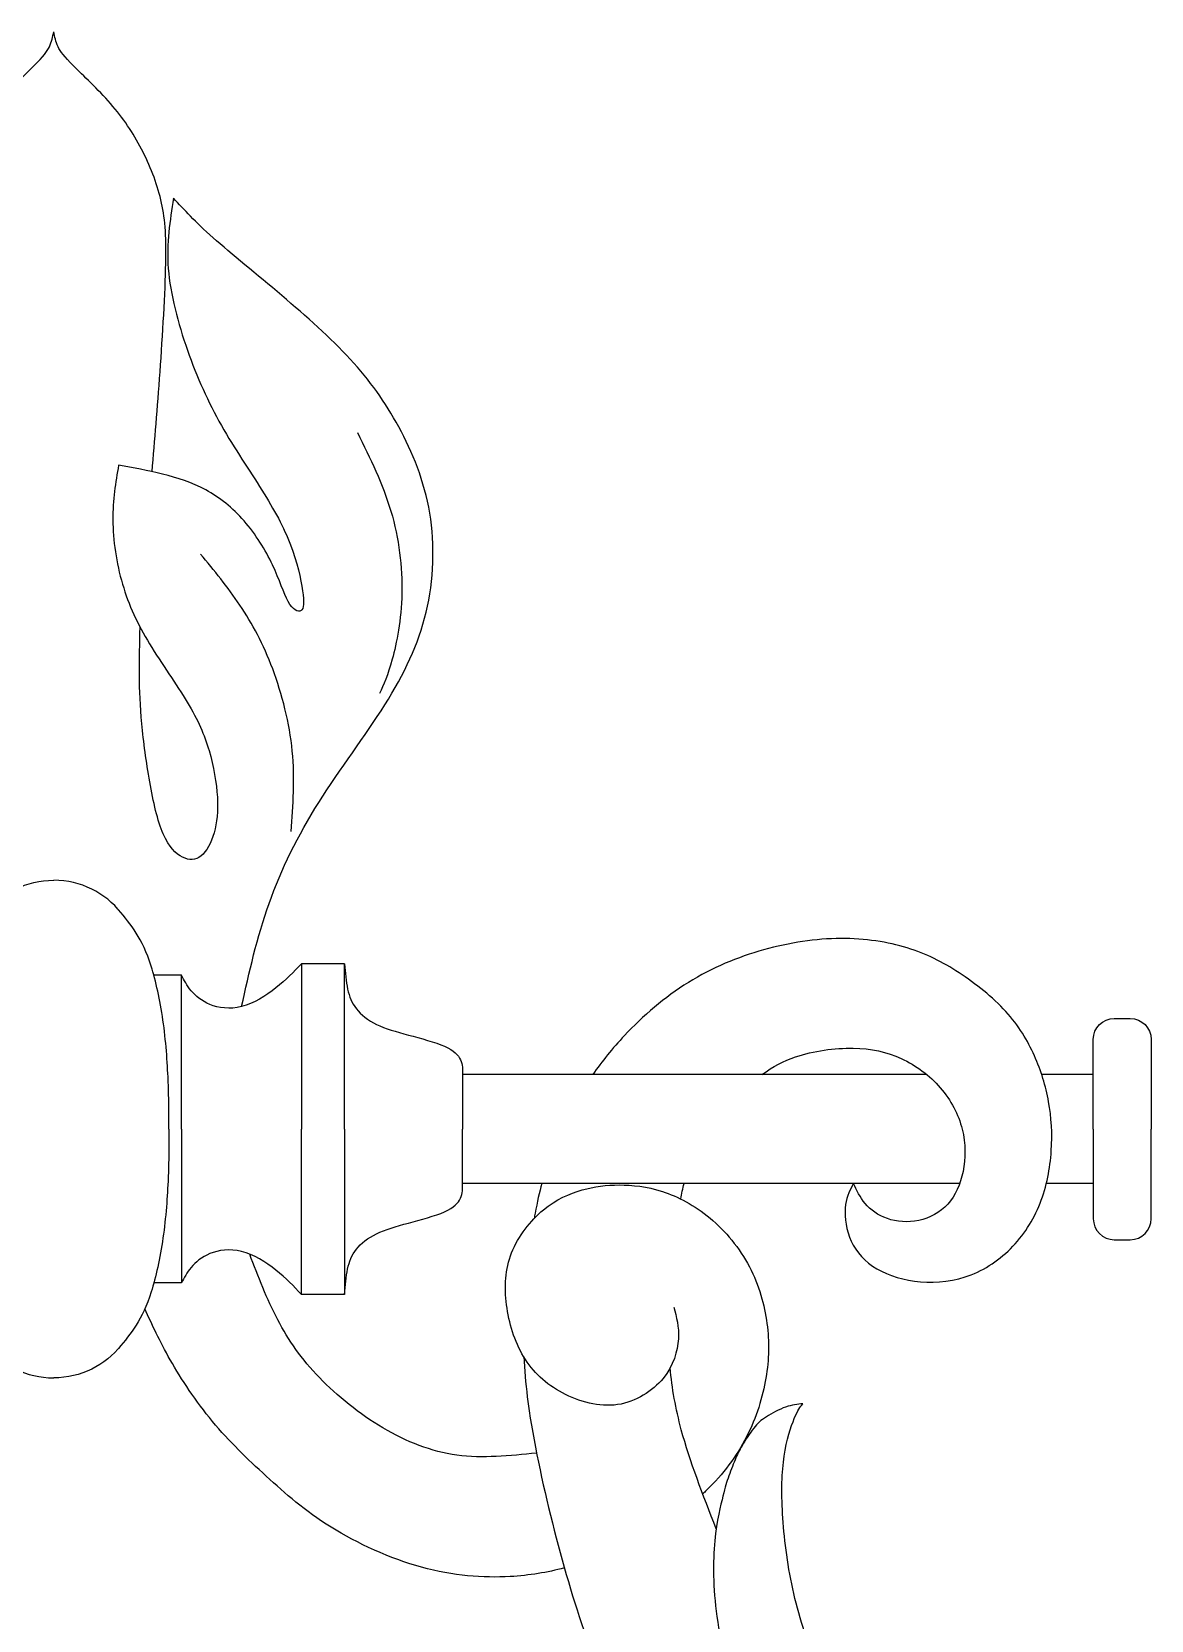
# Model space of a CAD drawing. Extents: x -102 to 99, y -11 to 187.
# Drawn here: x 56.79 to 88.39, y 142.4 to 187.22 of the extents above; entities that cross this region are included whole.
import ezdxf

# ---------------------------------------------------------------- set-up
doc = ezdxf.new("R2010")
doc.units = 0
doc.header["$MEASUREMENT"] = 0
doc.layers.add('LAYER_1', color=7, linetype='CONTINUOUS')

msp = doc.modelspace()

# ---------------------------------------------------------------- linework, layer by layer
at = {"layer": 'LAYER_1'}
for points, knots in [([(54.6349, 174.809), (54.5586, 175.6976), (54.4823, 176.5862), (54.4083, 177.6252), (54.4083, 177.6252), (54.3344, 178.6641), (54.2627, 179.8534), (54.2462, 180.6855), (54.2462, 180.6855), (54.2297, 181.5177), (54.2686, 181.9928), (54.3843, 182.4771), (54.3843, 182.4771), (54.5, 182.9614), (54.6928, 183.4551), (54.9302, 183.9111), (54.9302, 183.9111), (55.1676, 184.3671), (55.4497, 184.7856), (55.8047, 185.1923), (55.8047, 185.1923), (56.1596, 185.5989), (56.5875, 185.9939), (56.8531, 186.2595), (56.8531, 186.2595), (57.1188, 186.5251), (57.2222, 186.6614), (57.2879, 186.8001), (57.2879, 186.8001), (57.3536, 186.9388), (57.3817, 187.0799), (57.4097, 187.2209)], [0, 0, 0, 0, 0.1111111, 0.1111111, 0.1111111, 0.1111111, 0.2222222, 0.2222222, 0.2222222, 0.2222222, 0.3333333, 0.3333333, 0.3333333, 0.3333333, 0.4444444, 0.4444444, 0.4444444, 0.4444444, 0.5555556, 0.5555556, 0.5555556, 0.5555556, 0.6666667, 0.6666667, 0.6666667, 0.6666667, 0.7777778, 0.7777778, 0.7777778, 0.7777778, 1, 1, 1, 1]), ([(60.1845, 174.809), (60.2607, 175.6976), (60.3371, 176.5862), (60.411, 177.6252), (60.411, 177.6252), (60.485, 178.6641), (60.5567, 179.8534), (60.5732, 180.6855), (60.5732, 180.6855), (60.5896, 181.5177), (60.5508, 181.9928), (60.4351, 182.4771), (60.4351, 182.4771), (60.3193, 182.9614), (60.1266, 183.4551), (59.8891, 183.9111), (59.8891, 183.9111), (59.6517, 184.3671), (59.3696, 184.7856), (59.0147, 185.1923), (59.0147, 185.1923), (58.6597, 185.5989), (58.2318, 185.9939), (57.9663, 186.2595), (57.9663, 186.2595), (57.7006, 186.5251), (57.5972, 186.6614), (57.5314, 186.8001), (57.5314, 186.8001), (57.4657, 186.9388), (57.4377, 187.0799), (57.4097, 187.2209)], [0, 0, 0, 0, 0.1111111, 0.1111111, 0.1111111, 0.1111111, 0.2222222, 0.2222222, 0.2222222, 0.2222222, 0.3333333, 0.3333333, 0.3333333, 0.3333333, 0.4444444, 0.4444444, 0.4444444, 0.4444444, 0.5555556, 0.5555556, 0.5555556, 0.5555556, 0.6666667, 0.6666667, 0.6666667, 0.6666667, 0.7777778, 0.7777778, 0.7777778, 0.7777778, 1, 1, 1, 1]), ([(62.7138, 159.7111), (62.9295, 160.6864), (63.1453, 161.6618), (63.4883, 162.6243), (63.4883, 162.6243), (63.8313, 163.5868), (64.3014, 164.5365), (64.8938, 165.4768), (64.8938, 165.4768), (65.4862, 166.417), (66.2008, 167.348), (66.7555, 168.2272), (66.7555, 168.2272), (67.3104, 169.1063), (67.7053, 169.9338), (67.9215, 170.8411), (67.9215, 170.8411), (68.1378, 171.7486), (68.1754, 172.7359), (68.025, 173.6385), (68.025, 173.6385), (67.8745, 174.5412), (67.536, 175.3593), (67.1505, 176.0692), (67.1505, 176.0692), (66.7649, 176.7791), (66.3324, 177.3809), (65.7776, 177.9826), (65.7776, 177.9826), (65.2229, 178.5844), (64.5458, 179.1862), (63.8454, 179.7785), (63.8454, 179.7785), (63.1449, 180.371), (62.4208, 180.9539), (61.9084, 181.41), (61.9084, 181.41), (61.396, 181.866), (61.095, 182.1952), (60.7942, 182.5242), (60.7942, 182.5242), (60.6907, 181.8943), (60.5872, 181.2642), (60.6437, 180.5402), (60.6437, 180.5402), (60.7001, 179.8162), (60.9164, 178.9982), (61.1844, 178.2365), (61.1844, 178.2365), (61.4524, 177.4749), (61.7721, 176.7696), (62.1435, 176.1115), (62.1435, 176.1115), (62.5148, 175.4533), (62.938, 174.842), (63.2859, 174.2873), (63.2859, 174.2873), (63.6338, 173.7326), (63.9065, 173.2342), (64.0945, 172.7452), (64.0945, 172.7452), (64.2826, 172.2563), (64.386, 171.7767), (64.4331, 171.4476), (64.4331, 171.4476), (64.4801, 171.1186), (64.4707, 170.9398), (64.3908, 170.8882), (64.3908, 170.8882), (64.3109, 170.8365), (64.1603, 170.9117), (64.0288, 171.142), (64.0288, 171.142), (63.8971, 171.3724), (63.7842, 171.7579), (63.5868, 172.1764), (63.5868, 172.1764), (63.3894, 172.5947), (63.1072, 173.0462), (62.7828, 173.4176), (62.7828, 173.4176), (62.4584, 173.789), (62.0917, 174.0804), (61.7015, 174.292), (61.7015, 174.292), (61.3113, 174.5036), (60.8975, 174.6353), (60.4838, 174.7386), (60.4838, 174.7386), (60.0701, 174.842), (59.6564, 174.9174), (59.2427, 174.9925), (59.2427, 174.9925), (59.158, 174.5036), (59.0734, 174.0146), (59.0781, 173.4458), (59.0781, 173.4458), (59.0828, 172.8769), (59.1769, 172.2281), (59.3508, 171.6357), (59.3508, 171.6357), (59.5248, 171.0433), (59.7787, 170.5073), (60.1171, 169.9479), (60.1171, 169.9479), (60.4556, 169.3884), (60.8787, 168.8055), (61.1808, 168.3035), (61.1808, 168.3035), (61.4828, 167.8017), (61.6639, 167.3809), (61.7943, 166.9354), (61.7943, 166.9354), (61.9248, 166.49), (62.0047, 166.0198), (62.0283, 165.6226), (62.0283, 165.6226), (62.0518, 165.2253), (62.0188, 164.9009), (61.9365, 164.6165), (61.9365, 164.6165), (61.8543, 164.332), (61.7226, 164.0874), (61.5675, 163.9629), (61.5675, 163.9629), (61.4124, 163.8383), (61.2337, 163.8336), (61.0457, 163.9277), (61.0457, 163.9277), (60.8576, 164.0217), (60.6602, 164.2145), (60.5003, 164.5835), (60.5003, 164.5835), (60.3405, 164.9526), (60.2182, 165.498), (60.1194, 166.0574), (60.1194, 166.0574), (60.0208, 166.6168), (59.9455, 167.1905), (59.8985, 167.6935), (59.8985, 167.6935), (59.8515, 168.1965), (59.8327, 168.6291), (59.829, 169.0721), (59.829, 169.0721), (59.8254, 169.515), (59.8369, 169.9685), (59.8484, 170.422)], [0, 0, 0, 0, 0.0263158, 0.0263158, 0.0263158, 0.0263158, 0.0526316, 0.0526316, 0.0526316, 0.0526316, 0.0789474, 0.0789474, 0.0789474, 0.0789474, 0.1052632, 0.1052632, 0.1052632, 0.1052632, 0.1315789, 0.1315789, 0.1315789, 0.1315789, 0.1578947, 0.1578947, 0.1578947, 0.1578947, 0.1842105, 0.1842105, 0.1842105, 0.1842105, 0.2105263, 0.2105263, 0.2105263, 0.2105263, 0.2368421, 0.2368421, 0.2368421, 0.2368421, 0.2631579, 0.2631579, 0.2631579, 0.2631579, 0.2894737, 0.2894737, 0.2894737, 0.2894737, 0.3157895, 0.3157895, 0.3157895, 0.3157895, 0.3421053, 0.3421053, 0.3421053, 0.3421053, 0.3684211, 0.3684211, 0.3684211, 0.3684211, 0.3947368, 0.3947368, 0.3947368, 0.3947368, 0.4210526, 0.4210526, 0.4210526, 0.4210526, 0.4473684, 0.4473684, 0.4473684, 0.4473684, 0.4736842, 0.4736842, 0.4736842, 0.4736842, 0.5, 0.5, 0.5, 0.5, 0.5263158, 0.5263158, 0.5263158, 0.5263158, 0.5526316, 0.5526316, 0.5526316, 0.5526316, 0.5789474, 0.5789474, 0.5789474, 0.5789474, 0.6052632, 0.6052632, 0.6052632, 0.6052632, 0.6315789, 0.6315789, 0.6315789, 0.6315789, 0.6578947, 0.6578947, 0.6578947, 0.6578947, 0.6842105, 0.6842105, 0.6842105, 0.6842105, 0.7105263, 0.7105263, 0.7105263, 0.7105263, 0.7368421, 0.7368421, 0.7368421, 0.7368421, 0.7631579, 0.7631579, 0.7631579, 0.7631579, 0.7894737, 0.7894737, 0.7894737, 0.7894737, 0.8157895, 0.8157895, 0.8157895, 0.8157895, 0.8421053, 0.8421053, 0.8421053, 0.8421053, 0.8684211, 0.8684211, 0.8684211, 0.8684211, 0.8947368, 0.8947368, 0.8947368, 0.8947368, 0.9210526, 0.9210526, 0.9210526, 0.9210526, 0.9473684, 0.9473684, 0.9473684, 0.9473684, 1, 1, 1, 1]), ([(65.9845, 175.9093), (66.3418, 175.1853), (66.6991, 174.4612), (66.9271, 173.6926), (66.9271, 173.6926), (67.1552, 172.9239), (67.2539, 172.1105), (67.2375, 171.3724), (67.2375, 171.3724), (67.221, 170.6343), (67.0893, 169.9713), (66.9647, 169.513), (66.9647, 169.513), (66.8402, 169.0546), (66.7227, 168.8007), (66.6051, 168.5468)], [0, 0, 0, 0, 0.2, 0.2, 0.2, 0.2, 0.4, 0.4, 0.4, 0.4, 0.6, 0.6, 0.6, 0.6, 1, 1, 1, 1]), ([(64.1087, 164.654), (64.1652, 165.3968), (64.2215, 166.1397), (64.144, 166.9248), (64.144, 166.9248), (64.0664, 167.71), (63.8549, 168.5375), (63.5916, 169.2403), (63.5916, 169.2403), (63.3283, 169.9432), (63.0133, 170.5214), (62.6654, 171.0409), (62.6654, 171.0409), (62.3175, 171.5605), (61.9366, 172.0212), (61.5559, 172.482)], [0, 0, 0, 0, 0.2, 0.2, 0.2, 0.2, 0.4, 0.4, 0.4, 0.4, 0.6, 0.6, 0.6, 0.6, 1, 1, 1, 1]), ([(60.661, 156.2575), (60.661, 156.6852), (60.661, 157.1131), (60.6399, 157.6313), (60.6399, 157.6313), (60.6187, 158.1496), (60.5764, 158.7585), (60.4944, 159.3312), (60.4944, 159.3312), (60.4125, 159.9039), (60.2908, 160.4405), (60.1616, 160.85), (60.1616, 160.85), (60.0324, 161.2596), (59.8955, 161.5421), (59.7405, 161.7872), (59.7405, 161.7872), (59.5855, 162.0323), (59.4121, 162.24), (59.2388, 162.4477)], [0, 0, 0, 0, 0.1666667, 0.1666667, 0.1666667, 0.1666667, 0.3333333, 0.3333333, 0.3333333, 0.3333333, 0.5, 0.5, 0.5, 0.5, 0.6666667, 0.6666667, 0.6666667, 0.6666667, 1, 1, 1, 1]), ([(77.4015, 157.7929), (77.7132, 158.023), (78.009, 158.181), (78.3521, 158.297), (78.3521, 158.297), (78.8527, 158.4662), (79.4545, 158.5462), (79.9717, 158.5391), (79.9717, 158.5391), (80.4888, 158.5321), (80.9213, 158.438), (81.3328, 158.2476), (81.3328, 158.2476), (81.7441, 158.0572), (82.1344, 157.7704), (82.4352, 157.4226), (82.4352, 157.4226), (82.7362, 157.0746), (82.9477, 156.6655), (83.0511, 156.2542), (83.0511, 156.2542), (83.1546, 155.8428), (83.1499, 155.4291), (83.077, 155.0624), (83.077, 155.0624), (83.0042, 154.6957), (82.863, 154.376), (82.6445, 154.1385), (82.6445, 154.1385), (82.4259, 153.9011), (82.1296, 153.746), (81.8241, 153.6802), (81.8241, 153.6802), (81.5185, 153.6143), (81.2034, 153.6379), (80.9402, 153.7295), (80.9402, 153.7295), (80.6769, 153.8212), (80.4654, 153.9811), (80.3149, 154.1578), (80.3149, 154.1578), (80.1645, 154.3346), (80.0751, 154.5284), (79.9857, 154.7221), (79.9857, 154.7221), (79.8917, 154.5518), (79.7977, 154.3816), (79.7625, 154.1249), (79.7625, 154.1249), (79.7272, 153.8682), (79.7507, 153.525), (79.8706, 153.21), (79.8706, 153.21), (79.9905, 152.895), (80.2068, 152.6082), (80.5217, 152.392), (80.5217, 152.392), (80.8367, 152.1757), (81.2505, 152.0299), (81.7065, 151.9688), (81.7065, 151.9688), (82.1626, 151.9077), (82.6609, 151.9312), (83.1334, 152.084), (83.1334, 152.084), (83.6059, 152.2368), (84.0525, 152.5189), (84.4169, 152.8809), (84.4169, 152.8809), (84.7812, 153.2429), (85.0634, 153.6848), (85.2514, 154.1621), (85.2514, 154.1621), (85.4395, 154.6392), (85.5336, 155.1517), (85.5664, 155.6383), (85.5664, 155.6383), (85.5994, 156.1249), (85.5711, 156.5857), (85.4912, 157.0299), (85.4912, 157.0299), (85.4113, 157.4742), (85.2796, 157.9021), (85.0892, 158.3275), (85.0892, 158.3275), (84.8988, 158.753), (84.6497, 159.1762), (84.2829, 159.5782), (84.2829, 159.5782), (83.9162, 159.9801), (83.432, 160.3609), (82.9642, 160.6665), (82.9642, 160.6665), (82.4964, 160.9721), (82.045, 161.2025), (81.4996, 161.3694), (81.4996, 161.3694), (80.9543, 161.5362), (80.3149, 161.6397), (79.6215, 161.6351), (79.6215, 161.6351), (78.9279, 161.6303), (78.1804, 161.5175), (77.447, 161.313), (77.447, 161.313), (76.7136, 161.1085), (75.9942, 160.8122), (75.3243, 160.3962), (75.3243, 160.3962), (74.6543, 159.9801), (74.0337, 159.4442), (73.519, 158.8965), (73.519, 158.8965), (73.1795, 158.5352), (72.8859, 158.169), (72.627, 157.7929)], [0, 0, 0, 0, 0.0333333, 0.0333333, 0.0333333, 0.0333333, 0.0666667, 0.0666667, 0.0666667, 0.0666667, 0.1, 0.1, 0.1, 0.1, 0.1333333, 0.1333333, 0.1333333, 0.1333333, 0.1666667, 0.1666667, 0.1666667, 0.1666667, 0.2, 0.2, 0.2, 0.2, 0.2333333, 0.2333333, 0.2333333, 0.2333333, 0.2666667, 0.2666667, 0.2666667, 0.2666667, 0.3, 0.3, 0.3, 0.3, 0.3333333, 0.3333333, 0.3333333, 0.3333333, 0.3666667, 0.3666667, 0.3666667, 0.3666667, 0.4, 0.4, 0.4, 0.4, 0.4333333, 0.4333333, 0.4333333, 0.4333333, 0.4666667, 0.4666667, 0.4666667, 0.4666667, 0.5, 0.5, 0.5, 0.5, 0.5333333, 0.5333333, 0.5333333, 0.5333333, 0.5666667, 0.5666667, 0.5666667, 0.5666667, 0.6, 0.6, 0.6, 0.6, 0.6333333, 0.6333333, 0.6333333, 0.6333333, 0.6666667, 0.6666667, 0.6666667, 0.6666667, 0.7, 0.7, 0.7, 0.7, 0.7333333, 0.7333333, 0.7333333, 0.7333333, 0.7666667, 0.7666667, 0.7666667, 0.7666667, 0.8, 0.8, 0.8, 0.8, 0.8333333, 0.8333333, 0.8333333, 0.8333333, 0.8666667, 0.8666667, 0.8666667, 0.8666667, 0.9, 0.9, 0.9, 0.9, 0.9333333, 0.9333333, 0.9333333, 0.9333333, 1, 1, 1, 1]), ([(64.4039, 160.9241), (64.1853, 160.6937), (63.9667, 160.4633), (63.6823, 160.2388), (63.6823, 160.2388), (63.3979, 160.0144), (63.0476, 159.7957), (62.7138, 159.7111), (62.7138, 159.7111), (62.38, 159.6265), (62.0626, 159.6759), (61.8205, 159.7734), (61.8205, 159.7734), (61.5784, 159.8709), (61.4114, 160.0167), (61.2904, 160.1624), (61.2904, 160.1624), (61.1694, 160.3082), (61.0941, 160.454), (61.0189, 160.5997)], [0, 0, 0, 0, 0.1666667, 0.1666667, 0.1666667, 0.1666667, 0.3333333, 0.3333333, 0.3333333, 0.3333333, 0.5, 0.5, 0.5, 0.5, 0.6666667, 0.6666667, 0.6666667, 0.6666667, 1, 1, 1, 1]), ([(65.617, 156.2575), (65.617, 156.2575), (65.617, 160.9241), (65.617, 160.9241), (65.617, 160.9241), (65.617, 160.9241), (64.4039, 160.9241), (64.4039, 160.9241), (64.4039, 160.9241), (64.4039, 160.9241), (64.4039, 156.2575), (64.4039, 156.2575)], [0, 0, 0, 0, 0.25, 0.25, 0.25, 0.25, 0.5, 0.5, 0.5, 0.5, 1, 1, 1, 1]), ([(65.617, 160.9241), (65.638, 160.6726), (65.6593, 160.421), (65.705, 160.2071), (65.705, 160.2071), (65.7509, 159.9932), (65.8214, 159.8169), (65.9531, 159.6511), (65.9531, 159.6511), (66.0847, 159.4854), (66.2774, 159.3303), (66.5231, 159.2104), (66.5231, 159.2104), (66.7687, 159.0905), (67.0673, 159.0058), (67.4199, 158.9106), (67.4199, 158.9106), (67.7726, 158.8154), (68.1792, 158.7096), (68.4436, 158.5921), (68.4436, 158.5921), (68.7081, 158.4746), (68.8304, 158.3453), (68.8915, 158.2101), (68.8915, 158.2101), (68.9525, 158.075), (68.9525, 157.9339), (68.9525, 157.7929)], [0, 0, 0, 0, 0.125, 0.125, 0.125, 0.125, 0.25, 0.25, 0.25, 0.25, 0.375, 0.375, 0.375, 0.375, 0.5, 0.5, 0.5, 0.5, 0.625, 0.625, 0.625, 0.625, 0.75, 0.75, 0.75, 0.75, 1, 1, 1, 1]), ([(61.0189, 156.2575), (61.0189, 156.2575), (61.0189, 160.5997), (61.0189, 160.5997), (61.0189, 160.5997), (61.0189, 160.5997), (60.228, 160.5997), (60.228, 160.5997)], [0, 0, 0, 0, 0.3333333, 0.3333333, 0.3333333, 0.3333333, 1, 1, 1, 1]), ([(86.7523, 156.2575), (86.7523, 156.2575), (86.7523, 158.7873), (86.7523, 158.7873), (86.7523, 158.7873), (86.7523, 159.1131), (87.0187, 159.3795), (87.3445, 159.3795), (87.3445, 159.3795), (87.3445, 159.3795), (87.7964, 159.3795), (87.7964, 159.3795), (87.7964, 159.3795), (88.1221, 159.3795), (88.3886, 159.1131), (88.3886, 158.7873), (88.3886, 158.7873), (88.3886, 158.7873), (88.3886, 156.2575), (88.3886, 156.2575)], [0, 0, 0, 0, 0.1666667, 0.1666667, 0.1666667, 0.1666667, 0.3333333, 0.3333333, 0.3333333, 0.3333333, 0.5, 0.5, 0.5, 0.5, 0.6666667, 0.6666667, 0.6666667, 0.6666667, 1, 1, 1, 1]), ([(82.0546, 157.7929), (82.0546, 157.7929), (68.9525, 157.7929), (68.9525, 157.7929), (68.9525, 157.7929), (68.9525, 157.7929), (68.9525, 156.2575), (68.9525, 156.2575)], [0, 0, 0, 0, 0.3333333, 0.3333333, 0.3333333, 0.3333333, 1, 1, 1, 1]), ([(86.7523, 156.2575), (86.7523, 156.2575), (86.7523, 157.7929), (86.7523, 157.7929), (86.7523, 157.7929), (86.7523, 157.7929), (85.2973, 157.7929), (85.2973, 157.7929)], [0, 0, 0, 0, 0.3333333, 0.3333333, 0.3333333, 0.3333333, 1, 1, 1, 1]), ([(60.661, 156.2575), (60.661, 155.8297), (60.661, 155.4019), (60.6399, 154.8837), (60.6399, 154.8837), (60.6187, 154.3653), (60.5764, 153.7565), (60.4944, 153.1837), (60.4944, 153.1837), (60.4125, 152.6111), (60.2908, 152.0745), (60.1616, 151.6649), (60.1616, 151.6649), (60.0324, 151.2554), (59.8955, 150.9729), (59.7405, 150.7278), (59.7405, 150.7278), (59.5855, 150.4827), (59.4121, 150.2749), (59.2388, 150.0672)], [0, 0, 0, 0, 0.1666667, 0.1666667, 0.1666667, 0.1666667, 0.3333333, 0.3333333, 0.3333333, 0.3333333, 0.5, 0.5, 0.5, 0.5, 0.6666667, 0.6666667, 0.6666667, 0.6666667, 1, 1, 1, 1]), ([(61.0189, 156.2575), (61.0189, 156.2575), (61.0189, 151.9153), (61.0189, 151.9153), (61.0189, 151.9153), (61.0189, 151.9153), (60.228, 151.9153), (60.228, 151.9153)], [0, 0, 0, 0, 0.3333333, 0.3333333, 0.3333333, 0.3333333, 1, 1, 1, 1]), ([(65.617, 156.2575), (65.617, 156.2575), (65.617, 151.5909), (65.617, 151.5909), (65.617, 151.5909), (65.617, 151.5909), (64.4039, 151.5909), (64.4039, 151.5909), (64.4039, 151.5909), (64.4039, 151.5909), (64.4039, 156.2575), (64.4039, 156.2575)], [0, 0, 0, 0, 0.25, 0.25, 0.25, 0.25, 0.5, 0.5, 0.5, 0.5, 1, 1, 1, 1]), ([(82.9845, 154.7221), (82.9845, 154.7221), (68.9525, 154.7221), (68.9525, 154.7221), (68.9525, 154.7221), (68.9525, 154.7221), (68.9525, 156.2575), (68.9525, 156.2575)], [0, 0, 0, 0, 0.3333333, 0.3333333, 0.3333333, 0.3333333, 1, 1, 1, 1]), ([(86.7523, 156.2575), (86.7523, 156.2575), (86.7523, 154.7221), (86.7523, 154.7221), (86.7523, 154.7221), (86.7523, 154.7221), (85.4279, 154.7221), (85.4279, 154.7221)], [0, 0, 0, 0, 0.3333333, 0.3333333, 0.3333333, 0.3333333, 1, 1, 1, 1]), ([(86.7523, 156.2575), (86.7523, 156.2575), (86.7523, 153.7276), (86.7523, 153.7276), (86.7523, 153.7276), (86.7523, 153.4019), (87.0187, 153.1354), (87.3445, 153.1354), (87.3445, 153.1354), (87.3445, 153.1354), (87.7964, 153.1354), (87.7964, 153.1354), (87.7964, 153.1354), (88.1221, 153.1354), (88.3886, 153.4019), (88.3886, 153.7276), (88.3886, 153.7276), (88.3886, 153.7276), (88.3886, 156.2575), (88.3886, 156.2575)], [0, 0, 0, 0, 0.1666667, 0.1666667, 0.1666667, 0.1666667, 0.3333333, 0.3333333, 0.3333333, 0.3333333, 0.5, 0.5, 0.5, 0.5, 0.6666667, 0.6666667, 0.6666667, 0.6666667, 1, 1, 1, 1]), ([(65.617, 151.5909), (65.638, 151.8424), (65.6593, 152.0939), (65.705, 152.3078), (65.705, 152.3078), (65.7509, 152.5217), (65.8214, 152.6981), (65.9531, 152.8639), (65.9531, 152.8639), (66.0847, 153.0295), (66.2774, 153.1847), (66.5231, 153.3046), (66.5231, 153.3046), (66.7687, 153.4245), (67.0673, 153.5091), (67.4199, 153.6043), (67.4199, 153.6043), (67.7726, 153.6995), (68.1792, 153.8053), (68.4436, 153.9228), (68.4436, 153.9228), (68.7081, 154.0404), (68.8304, 154.1697), (68.8915, 154.3049), (68.8915, 154.3049), (68.9525, 154.44), (68.9525, 154.581), (68.9525, 154.7221)], [0, 0, 0, 0, 0.125, 0.125, 0.125, 0.125, 0.25, 0.25, 0.25, 0.25, 0.375, 0.375, 0.375, 0.375, 0.5, 0.5, 0.5, 0.5, 0.625, 0.625, 0.625, 0.625, 0.75, 0.75, 0.75, 0.75, 1, 1, 1, 1]), ([(74.9125, 151.2269), (74.9878, 150.9542), (75.0629, 150.6815), (75.0418, 150.3383), (75.0418, 150.3383), (75.0206, 149.9951), (74.9031, 149.5814), (74.6093, 149.2217), (74.6093, 149.2217), (74.3155, 148.862), (73.8453, 148.5564), (73.3258, 148.4812), (73.3258, 148.4812), (72.8063, 148.406), (72.2373, 148.5612), (71.7695, 148.8103), (71.7695, 148.8103), (71.3018, 149.0595), (70.9351, 149.4027), (70.6741, 149.8353), (70.6741, 149.8353), (70.4132, 150.2678), (70.258, 150.7896), (70.1922, 151.2974), (70.1922, 151.2974), (70.1264, 151.8051), (70.1499, 152.2988), (70.3357, 152.7666), (70.3357, 152.7666), (70.5214, 153.2343), (70.8693, 153.6763), (71.2313, 153.9772), (71.2313, 153.9772), (71.5933, 154.2781), (71.9694, 154.4379), (72.322, 154.5386), (72.322, 154.5386), (72.6746, 154.6392), (73.0037, 154.6806), (73.3728, 154.6806), (73.3728, 154.6806), (73.7418, 154.6806), (74.1509, 154.6392), (74.5904, 154.4964), (74.5904, 154.4964), (75.0301, 154.3534), (75.5002, 154.1088), (75.9351, 153.7445), (75.9351, 153.7445), (76.3699, 153.3801), (76.7696, 152.8959), (77.0446, 152.3741), (77.0446, 152.3741), (77.3196, 151.8522), (77.4701, 151.2927), (77.5406, 150.7709), (77.5406, 150.7709), (77.6112, 150.249), (77.6017, 149.7648), (77.5101, 149.2312), (77.5101, 149.2312), (77.4184, 148.6975), (77.2444, 148.1145), (76.9647, 147.5692), (76.9647, 147.5692), (76.685, 147.0238), (76.2995, 146.516), (75.8387, 146.067), (75.8387, 146.067), (75.8025, 146.0317), (75.7657, 145.9966), (75.7286, 145.9621)], [0, 0, 0, 0, 0.0526316, 0.0526316, 0.0526316, 0.0526316, 0.1052632, 0.1052632, 0.1052632, 0.1052632, 0.1578947, 0.1578947, 0.1578947, 0.1578947, 0.2105263, 0.2105263, 0.2105263, 0.2105263, 0.2631579, 0.2631579, 0.2631579, 0.2631579, 0.3157895, 0.3157895, 0.3157895, 0.3157895, 0.3684211, 0.3684211, 0.3684211, 0.3684211, 0.4210526, 0.4210526, 0.4210526, 0.4210526, 0.4736842, 0.4736842, 0.4736842, 0.4736842, 0.5263158, 0.5263158, 0.5263158, 0.5263158, 0.5789474, 0.5789474, 0.5789474, 0.5789474, 0.6315789, 0.6315789, 0.6315789, 0.6315789, 0.6842105, 0.6842105, 0.6842105, 0.6842105, 0.7368421, 0.7368421, 0.7368421, 0.7368421, 0.7894737, 0.7894737, 0.7894737, 0.7894737, 0.8421053, 0.8421053, 0.8421053, 0.8421053, 0.8947368, 0.8947368, 0.8947368, 0.8947368, 1, 1, 1, 1]), ([(71.1863, 154.7221), (71.1172, 154.4699), (71.0574, 154.2021), (70.9966, 153.88), (70.9966, 153.88), (70.9875, 153.8317), (70.9783, 153.7821), (70.9692, 153.7316)], [0, 0, 0, 0, 0.3333333, 0.3333333, 0.3333333, 0.3333333, 1, 1, 1, 1]), ([(64.4039, 151.5909), (64.1853, 151.8213), (63.9667, 152.0516), (63.6823, 152.2762), (63.6823, 152.2762), (63.3979, 152.5006), (63.0476, 152.7192), (62.7138, 152.8039), (62.7138, 152.8039), (62.38, 152.8885), (62.0626, 152.8391), (61.8205, 152.7416), (61.8205, 152.7416), (61.5784, 152.644), (61.4114, 152.4983), (61.2904, 152.3526), (61.2904, 152.3526), (61.1694, 152.2069), (61.0941, 152.061), (61.0189, 151.9153)], [0, 0, 0, 0, 0.1666667, 0.1666667, 0.1666667, 0.1666667, 0.3333333, 0.3333333, 0.3333333, 0.3333333, 0.5, 0.5, 0.5, 0.5, 0.6666667, 0.6666667, 0.6666667, 0.6666667, 1, 1, 1, 1]), ([(71.0388, 147.1159), (70.2788, 147.0363), (69.5186, 146.9566), (68.7907, 147.0554), (68.7907, 147.0554), (68.0627, 147.1544), (67.3669, 147.4317), (66.7041, 147.8243), (66.7041, 147.8243), (66.0411, 148.2168), (65.411, 148.7246), (64.9104, 149.2442), (64.9104, 149.2442), (64.4097, 149.7637), (64.0384, 150.2951), (63.7317, 150.8776), (63.7317, 150.8776), (63.4249, 151.4601), (63.1828, 152.094), (62.9408, 152.7278)], [0, 0, 0, 0, 0.1666667, 0.1666667, 0.1666667, 0.1666667, 0.3333333, 0.3333333, 0.3333333, 0.3333333, 0.5, 0.5, 0.5, 0.5, 0.6666667, 0.6666667, 0.6666667, 0.6666667, 1, 1, 1, 1]), ([(71.8247, 143.8737), (71.3415, 143.7454), (70.8411, 143.66), (70.291, 143.6293), (70.291, 143.6293), (69.5341, 143.5871), (68.683, 143.6482), (67.7945, 143.8927), (67.7945, 143.8927), (66.9059, 144.1371), (65.9797, 144.5649), (65.2393, 145.0233), (65.2393, 145.0233), (64.4988, 145.4817), (63.944, 145.9706), (63.408, 146.462), (63.408, 146.462), (62.8721, 146.9533), (62.3549, 147.4469), (61.8895, 148.0087), (61.8895, 148.0087), (61.4241, 148.5705), (61.0103, 149.2006), (60.701, 149.7408), (60.701, 149.7408), (60.3918, 150.2811), (60.1869, 150.7317), (59.9821, 151.1823)], [0, 0, 0, 0, 0.125, 0.125, 0.125, 0.125, 0.25, 0.25, 0.25, 0.25, 0.375, 0.375, 0.375, 0.375, 0.5, 0.5, 0.5, 0.5, 0.625, 0.625, 0.625, 0.625, 0.75, 0.75, 0.75, 0.75, 1, 1, 1, 1]), ([(70.6774, 149.83), (70.6955, 149.4682), (70.7282, 149.0928), (70.778, 148.6966), (70.778, 148.6966), (70.9072, 147.667), (71.1518, 146.4963), (71.4315, 145.361), (71.4315, 145.361), (71.7112, 144.2255), (72.0262, 143.1254), (72.3718, 142.1169), (72.3718, 142.1169), (72.7173, 141.1085), (73.0935, 140.1917), (73.4813, 139.3313), (73.4813, 139.3313), (73.8692, 138.471), (74.2689, 137.667), (74.7578, 136.8442), (74.7578, 136.8442), (75.2468, 136.0216), (75.825, 135.1799), (76.3281, 134.5006), (76.3281, 134.5006), (76.8311, 133.8212), (77.2589, 133.304), (77.7292, 132.7071), (77.7292, 132.7071), (78.1995, 132.1102), (78.7123, 131.4335), (79.2251, 130.7567)], [0, 0, 0, 0, 0.1111111, 0.1111111, 0.1111111, 0.1111111, 0.2222222, 0.2222222, 0.2222222, 0.2222222, 0.3333333, 0.3333333, 0.3333333, 0.3333333, 0.4444444, 0.4444444, 0.4444444, 0.4444444, 0.5555556, 0.5555556, 0.5555556, 0.5555556, 0.6666667, 0.6666667, 0.6666667, 0.6666667, 0.7777778, 0.7777778, 0.7777778, 0.7777778, 1, 1, 1, 1]), ([(76.1093, 144.9748), (75.7372, 145.9286), (75.365, 146.8824), (75.1249, 147.7731), (75.1249, 147.7731), (74.9636, 148.3714), (74.8618, 148.9413), (74.8095, 149.5209)], [0, 0, 0, 0, 0.3333333, 0.3333333, 0.3333333, 0.3333333, 1, 1, 1, 1]), ([(81.7398, 135.5143), (81.1379, 136.5439), (80.5358, 137.5736), (80.061, 138.5092), (80.061, 138.5092), (79.586, 139.4447), (79.2381, 140.2864), (78.9489, 141.0645), (78.9489, 141.0645), (78.6598, 141.8425), (78.4294, 142.5571), (78.2696, 143.2858), (78.2696, 143.2858), (78.1098, 144.0145), (78.0204, 144.7574), (77.9828, 145.3968), (77.9828, 145.3968), (77.9451, 146.0361), (77.9593, 146.5722), (78.0275, 147.0282), (78.0275, 147.0282), (78.0956, 147.4842), (78.2179, 147.8604), (78.3142, 148.093), (78.3142, 148.093), (78.4106, 148.3258), (78.4812, 148.4152), (78.5517, 148.5045), (78.5517, 148.5045), (78.4012, 148.4904), (78.2507, 148.4763), (78.0698, 148.4127), (78.0698, 148.4127), (77.8887, 148.3493), (77.6772, 148.2365), (77.5244, 148.1378), (77.5244, 148.1378), (77.3716, 148.039), (77.2776, 147.9545), (77.1683, 147.8154), (77.1683, 147.8154), (77.059, 147.6764), (76.9345, 147.4828), (76.8458, 147.3318), (76.8458, 147.3318), (76.757, 147.1807), (76.7041, 147.0722), (76.64, 146.9203), (76.64, 146.9203), (76.576, 146.7684), (76.5006, 146.5733), (76.4437, 146.4058), (76.4437, 146.4058), (76.3867, 146.2384), (76.3479, 146.0984), (76.2738, 145.7958), (76.2738, 145.7958), (76.1999, 145.4932), (76.0905, 145.0277), (76.05, 144.4094), (76.05, 144.4094), (76.0094, 143.7911), (76.0377, 143.0201), (76.1787, 142.1903), (76.1787, 142.1903), (76.3198, 141.3605), (76.5736, 140.4719), (76.8533, 139.6445), (76.8533, 139.6445), (77.1331, 138.817), (77.4387, 138.0506), (77.8007, 137.2702), (77.8007, 137.2702), (78.1627, 136.4898), (78.5812, 135.6952), (79.0183, 134.8749), (79.0183, 134.8749), (79.4555, 134.0545), (79.9116, 133.2081), (80.3677, 132.3619)], [0, 0, 0, 0, 0.047619, 0.047619, 0.047619, 0.047619, 0.0952381, 0.0952381, 0.0952381, 0.0952381, 0.1428571, 0.1428571, 0.1428571, 0.1428571, 0.1904762, 0.1904762, 0.1904762, 0.1904762, 0.2380952, 0.2380952, 0.2380952, 0.2380952, 0.2857143, 0.2857143, 0.2857143, 0.2857143, 0.3333333, 0.3333333, 0.3333333, 0.3333333, 0.3809524, 0.3809524, 0.3809524, 0.3809524, 0.4285714, 0.4285714, 0.4285714, 0.4285714, 0.4761905, 0.4761905, 0.4761905, 0.4761905, 0.5238095, 0.5238095, 0.5238095, 0.5238095, 0.5714286, 0.5714286, 0.5714286, 0.5714286, 0.6190476, 0.6190476, 0.6190476, 0.6190476, 0.6666667, 0.6666667, 0.6666667, 0.6666667, 0.7142857, 0.7142857, 0.7142857, 0.7142857, 0.7619048, 0.7619048, 0.7619048, 0.7619048, 0.8095238, 0.8095238, 0.8095238, 0.8095238, 0.8571429, 0.8571429, 0.8571429, 0.8571429, 0.9047619, 0.9047619, 0.9047619, 0.9047619, 1, 1, 1, 1])]:
    msp.add_open_spline(points, degree=3, knots=knots, dxfattribs=at)
for points in [[(55.5097, 162.3625), (55.9541, 162.9215), (56.6401, 163.2799), (57.4097, 163.2799)], [(59.3097, 162.3625), (58.8652, 162.9215), (58.1793, 163.2799), (57.4097, 163.2799)], [(75.1076, 154.2852), (75.1348, 154.4334), (75.1655, 154.5791), (75.2009, 154.7221)], [(55.5097, 150.1524), (55.9541, 149.5934), (56.6401, 149.2351), (57.4097, 149.2351)], [(59.3097, 150.1524), (58.8652, 149.5934), (58.1793, 149.2351), (57.4097, 149.2351)]]:
    msp.add_open_spline(points, degree=3, dxfattribs=at)

doc.saveas('drawing.dxf')
